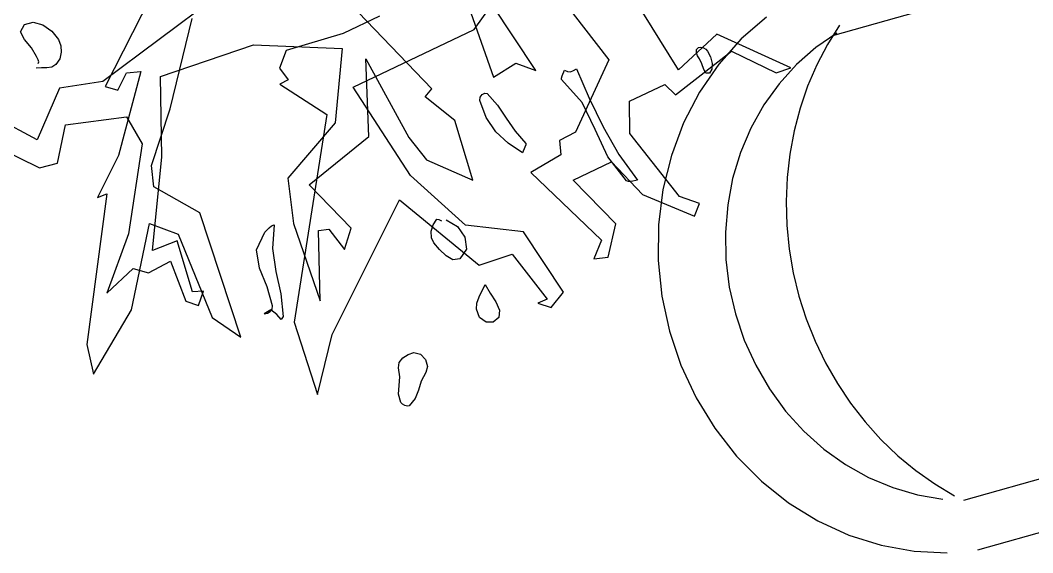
# Model space of a CAD drawing. Extents: x -81148 to 10972, y -53931 to 52487.
# Drawn here: x -28422 to -27385, y -24516 to -23971 of the extents above; entities that cross this region are included whole.
import ezdxf

# ---------------------------------------------------------------- set-up
doc = ezdxf.new("R2010")
doc.units = 0
doc.layers.get('0').update_dxf_attribs({"linetype": 'CONTINUOUS'})

msp = doc.modelspace()

# ---------------------------------------------------------------- linework, layer by layer
for p, q in [((-27747.7, -24021.9), (-27858.6, -23843.9)), ((-27320.8, -23911.1), (-27589.9, -23986.9)), ((-27891.2, -23918.5), (-27819.2, -24011.6)), ((-28216.4, -23943.5), (-28337.5, -24033.7)), ((-28286.3, -23943), (-28334.9, -24038.8)), ((-28000.5, -24041.3), (-28084.2, -23954.1)), ((-27957, -23980.5), (-27937.9, -23953.8)), ((-27893.9, -24022.5), (-27939, -23954.4)), ((-27962.5, -23957.7), (-27937.2, -24029.4)), ((-28421.9, -23982.9), (-28417.8, -23975.5)), ((-28417.8, -23975.5), (-28408.8, -23972.9)), ((-28408.8, -23972.9), (-28398.8, -23975.8)), ((-28398.8, -23975.8), (-28389.6, -23982.3)), ((-28268.3, -24061.5), (-28245.8, -23969.1)), ((-28054, -23966.9), (-28091.2, -23984.6)), ((-27657.7, -23967.7), (-27683.6, -23990.1)), ((-27582.8, -23976), (-27595.2, -23995.8)), ((-28417.8, -23990.8), (-28421.9, -23982.9)), ((-28389.6, -23982.3), (-28382.8, -23990.8)), ((-28091.2, -23984.6), (-28149.7, -24002.1)), ((-28080.9, -24039.6), (-27957, -23980.5)), ((-27708.5, -23985.1), (-27747.7, -24021.9)), ((-27632.7, -24019.7), (-27708.5, -23985.1)), ((-27585.6, -23984.3), (-27607.2, -23999)), ((-28410.5, -23999.2), (-28417.8, -23990.8)), ((-28382.8, -23990.8), (-28380.5, -23997.1)), ((-28380.5, -23997.1), (-28380.1, -24003.8)), ((-28278.3, -24028.5), (-28183.2, -23996.1)), ((-28183.2, -23996.1), (-28092.2, -24000)), ((-27683.6, -23990.1), (-27706.6, -24015.9)), ((-27595.2, -23995.8), (-27606.1, -24016.7)), ((-28405.2, -24008.1), (-28410.5, -23999.2)), ((-28403.5, -24011.6), (-28405.2, -24008.1)), ((-28380.1, -24003.8), (-28381.6, -24010.4)), ((-28149.7, -24002.1), (-28156.6, -24020.2)), ((-28092.2, -24000), (-28099.3, -24076.1)), ((-27750.9, -24047.5), (-27693.5, -24002.7)), ((-27729.5, -24004), (-27729.3, -24001)), ((-27728.2, -24007.3), (-27729.5, -24004)), ((-27729.3, -24001), (-27727.2, -23998.9)), ((-27726.2, -24010.4), (-27728.2, -24007.3)), ((-27727.2, -23998.9), (-27725, -23998.6)), ((-27725, -23998.6), (-27722.3, -23999.3)), ((-27722.3, -23999.3), (-27719.8, -24000.6)), ((-27719.8, -24000.6), (-27718, -24002.5)), ((-27718, -24002.5), (-27714.9, -24008.6)), ((-27693.5, -24002.7), (-27647.9, -24024.9)), ((-27607.2, -23999), (-27627, -24016.3)), ((-28403.7, -24015.4), (-28403.1, -24013.5)), ((-28403.1, -24013.5), (-28403.5, -24011.6)), ((-28385.4, -24016.2), (-28389.6, -24018.9)), ((-28381.6, -24010.4), (-28385.4, -24016.2)), ((-28065, -24090), (-28068, -24010.5)), ((-28068, -24010.5), (-28024, -24090.9)), ((-27937.2, -24029.4), (-27914.3, -24014.8)), ((-27914.3, -24014.8), (-27893.9, -24022.5)), ((-27819.2, -24011.6), (-27853.2, -24085.5)), ((-27706.6, -24015.9), (-27726.4, -24044.7)), ((-27723.7, -24015.6), (-27726.2, -24010.4)), ((-27721.8, -24021.3), (-27723.7, -24015.6)), ((-27714.9, -24008.6), (-27713.3, -24015.2)), ((-27713.3, -24015.2), (-27713.5, -24021.1)), ((-27627, -24016.3), (-27644.8, -24036)), ((-27606.1, -24016.7), (-27615.5, -24038.4)), ((-28400.3, -24019.6), (-28405.7, -24020.2)), ((-28394.8, -24019.6), (-28400.3, -24019.6)), ((-28389.6, -24018.9), (-28394.8, -24019.6)), ((-28322.2, -24042.5), (-28313, -24024.8)), ((-28298.4, -24023.3), (-28321.2, -24109.5)), ((-28313, -24024.8), (-28298.4, -24023.3)), ((-28277, -24110.9), (-28278.3, -24028.5)), ((-28156.6, -24020.2), (-28147.5, -24032.1)), ((-27867.7, -24030.2), (-27866.9, -24027.8)), ((-27866.9, -24027.8), (-27864.6, -24022)), ((-27864.6, -24022), (-27861.3, -24023.6)), ((-27861.3, -24023.6), (-27858.3, -24023.7)), ((-27858.3, -24023.7), (-27855.3, -24022.6)), ((-27855.3, -24022.6), (-27852.4, -24020.8)), ((-27852.4, -24020.8), (-27839.1, -24050.7)), ((-27719.6, -24025.2), (-27721.8, -24021.3)), ((-27716, -24025), (-27719.6, -24025.2)), ((-27713.5, -24021.1), (-27716, -24025)), ((-27647.9, -24024.9), (-27632.7, -24019.7)), ((-28337.5, -24033.7), (-28381.7, -24040.5)), ((-28334.9, -24038.8), (-28322.2, -24042.5)), ((-28147.5, -24032.1), (-28156, -24036.3)), ((-28156, -24036.3), (-28108, -24067.4)), ((-27867.7, -24031.5), (-27867.7, -24030.2)), ((-27846.5, -24055.2), (-27867.7, -24031.5)), ((-27798.1, -24053.9), (-27761.7, -24036.9)), ((-27761.7, -24036.9), (-27750.9, -24047.5)), ((-27644.8, -24036), (-27660.4, -24057.7)), ((-27615.5, -24038.4), (-27623.2, -24061)), ((-28381.7, -24040.5), (-28404.6, -24093.4)), ((-28022.4, -24129.9), (-28080.9, -24039.6)), ((-28007.1, -24049.5), (-28000.5, -24041.3)), ((-27976.8, -24073.6), (-28007.1, -24049.5)), ((-27951.3, -24053.3), (-27951, -24049.7)), ((-27951, -24049.7), (-27948.8, -24047)), ((-27948.8, -24047), (-27946, -24045.7)), ((-27946, -24045.7), (-27943.8, -24046.1)), ((-27943.8, -24046.1), (-27933.3, -24057.9)), ((-27726.4, -24044.7), (-27742.6, -24076)), ((-28404.6, -24093.4), (-28467, -24060)), ((-27944.7, -24070.7), (-27951.3, -24053.3)), ((-27933.3, -24057.9), (-27924.2, -24071.1)), ((-27833, -24082.8), (-27846.5, -24055.2)), ((-27839.1, -24050.7), (-27824.9, -24080)), ((-27797.6, -24086.8), (-27798.1, -24053.9)), ((-27660.4, -24057.7), (-27673.7, -24081.3)), ((-28375.8, -24078.2), (-28313.3, -24069.8)), ((-28313.3, -24069.8), (-28297.1, -24097.4)), ((-28287.6, -24119.7), (-28268.3, -24061.5)), ((-28108, -24067.4), (-28141.4, -24279.9)), ((-27623.2, -24061), (-27629.4, -24084.2)), ((-28383.7, -24117.3), (-28375.8, -24078.2)), ((-28099.3, -24076.1), (-28147.8, -24132.5)), ((-27958.4, -24134.5), (-27976.8, -24073.6)), ((-27934.9, -24085.1), (-27944.7, -24070.7)), ((-27924.2, -24071.1), (-27915, -24084.5)), ((-27824.9, -24080), (-27808.8, -24108.3)), ((-27742.6, -24076), (-27755.1, -24109.3)), ((-28475, -24086.4), (-28402.4, -24122)), ((-28126, -24139.5), (-28065, -24090)), ((-28024, -24090.9), (-28005.9, -24113.9)), ((-27922.4, -24096.9), (-27934.9, -24085.1)), ((-27915, -24084.5), (-27904.3, -24097.1)), ((-27853.2, -24085.5), (-27869.5, -24093.9)), ((-27820.3, -24110.7), (-27833, -24082.8)), ((-27746.6, -24151.5), (-27797.6, -24086.8)), ((-27673.7, -24081.3), (-27684.3, -24106.4)), ((-27629.4, -24084.2), (-27633.8, -24107.9)), ((-28297.1, -24097.4), (-28311.2, -24189.6)), ((-27907.4, -24106.7), (-27922.4, -24096.9)), ((-27905, -24101), (-27907.4, -24106.7)), ((-27904.2, -24098.5), (-27905, -24101)), ((-27904.3, -24097.1), (-27904.2, -24098.5)), ((-27869.5, -24093.9), (-27868.3, -24108.6)), ((-28321.2, -24109.5), (-28342.7, -24152.5)), ((-28286.6, -24206.6), (-28277, -24110.9)), ((-27868.3, -24108.6), (-27899, -24126.9)), ((-27801.1, -24135.3), (-27820.3, -24110.7)), ((-27808.8, -24108.3), (-27789.6, -24134.8)), ((-27755.1, -24109.3), (-27763.7, -24144.3)), ((-27684.3, -24106.4), (-27692.3, -24132.8)), ((-27633.8, -24107.9), (-27636.5, -24132)), ((-28402.4, -24122), (-28383.7, -24117.3)), ((-28285.1, -24141.4), (-28287.6, -24119.7)), ((-28005.9, -24113.9), (-27958.4, -24134.5)), ((-27855.8, -24134.8), (-27816.5, -24115.9)), ((-27816.5, -24115.9), (-27784.8, -24149.4)), ((-28147.8, -24132.5), (-28142.2, -24179)), ((-27965.9, -24180.8), (-28022.4, -24129.9)), ((-27899, -24126.9), (-27826.7, -24196.1)), ((-27692.3, -24132.8), (-27697.4, -24160)), ((-27636.5, -24132), (-27637.5, -24156.4)), ((-28237.9, -24168.1), (-28285.1, -24141.4)), ((-28082.9, -24183.7), (-28126, -24139.5)), ((-27812.1, -24179.3), (-27855.8, -24134.8)), ((-27799, -24136.1), (-27801.1, -24135.3)), ((-27796.1, -24135.9), (-27799, -24136.1)), ((-27789.6, -24134.8), (-27796.1, -24135.9)), ((-28333.3, -24148.5), (-28353.9, -24302.7)), ((-28342.7, -24152.5), (-28333.3, -24148.5)), ((-27784.8, -24149.4), (-27731.5, -24171.4)), ((-27763.7, -24144.3), (-27768.3, -24180.3)), ((-27726.3, -24158.6), (-27746.6, -24151.5)), ((-28102.6, -24292.5), (-28033.4, -24154.7)), ((-28033.4, -24154.7), (-27952, -24221.6)), ((-27731.5, -24171.4), (-27726.3, -24158.6)), ((-27697.4, -24160), (-27699.7, -24187.9)), ((-27637.5, -24156.4), (-27636.8, -24180.8)), ((-28196, -24295.2), (-28237.9, -24168.1)), ((-28308, -24267.4), (-28289.7, -24178.9)), ((-28289.7, -24178.9), (-28260.3, -24189.8)), ((-28171.5, -24187.8), (-28167.2, -24183.3)), ((-28167.2, -24183.3), (-28164.8, -24181.5)), ((-28164.8, -24181.5), (-28161.8, -24180.2)), ((-28161.8, -24180.2), (-28163.6, -24204.5)), ((-28142.2, -24179), (-28114.8, -24258.2)), ((-28089.9, -24205.6), (-28082.9, -24183.7)), ((-28001.2, -24187), (-27999.2, -24180.3)), ((-27999.2, -24180.3), (-27995.3, -24174.7)), ((-27995.3, -24174.7), (-27993.4, -24175)), ((-27993.4, -24175), (-27990.6, -24176.3)), ((-27985.8, -24175.2), (-27974.2, -24182)), ((-27974.2, -24182), (-27966.5, -24193)), ((-27906.4, -24187.4), (-27965.9, -24180.8)), ((-27819.8, -24213.3), (-27812.1, -24179.3)), ((-27768.3, -24180.3), (-27768.7, -24216.8)), ((-27636.8, -24180.8), (-27634.4, -24205.2)), ((-28311.2, -24189.6), (-28333.3, -24250.4)), ((-28260.3, -24189.8), (-28225.3, -24275.3)), ((-28180.1, -24205.9), (-28171.5, -24187.8)), ((-28116.4, -24186.1), (-28105.9, -24184.9)), ((-28114.8, -24258.2), (-28116.4, -24186.1)), ((-28105.9, -24184.9), (-28089.9, -24205.6)), ((-28000.9, -24193.6), (-28001.2, -24187)), ((-27998.3, -24198.8), (-28000.9, -24193.6)), ((-27966.5, -24193), (-27964.9, -24205.1)), ((-27865.4, -24249.1), (-27906.4, -24187.4)), ((-27699.7, -24187.9), (-27699.2, -24216)), ((-28261.1, -24196.6), (-28286.6, -24206.6)), ((-28245.4, -24249), (-28261.1, -24196.6)), ((-28163.6, -24204.5), (-28160.1, -24228)), ((-27992.4, -24205.5), (-27998.3, -24198.8)), ((-27964.9, -24205.1), (-27971.8, -24215.1)), ((-27826.7, -24196.1), (-27834.5, -24215.1)), ((-27634.4, -24205.2), (-27630.2, -24229.4)), ((-28177, -24224.7), (-28180.1, -24205.9)), ((-27985.9, -24212.2), (-27992.4, -24205.5)), ((-27978.9, -24216.3), (-27985.9, -24212.2)), ((-27971.8, -24215.1), (-27978.9, -24216.3)), ((-27952, -24221.6), (-27918.2, -24210.4)), ((-27918.2, -24210.4), (-27882.3, -24256.5)), ((-27834.5, -24215.1), (-27819.8, -24213.3)), ((-28333.3, -24250.4), (-28306.5, -24225.1)), ((-28306.5, -24225.1), (-28290.5, -24229.4)), ((-28290.5, -24229.4), (-28268.2, -24217.5)), ((-28268.2, -24217.5), (-28252.3, -24258.6)), ((-28169.2, -24243.9), (-28177, -24224.7)), ((-27768.7, -24216.8), (-27764.9, -24253.3)), ((-27699.2, -24216), (-27695.7, -24244)), ((-28160.1, -24228), (-28155.2, -24251.1)), ((-27630.2, -24229.4), (-27624.4, -24253.3)), ((-28163.6, -24263.2), (-28169.2, -24243.9)), ((-27951.8, -24254.2), (-27945.8, -24241.4)), ((-27945.8, -24241.4), (-27940.8, -24250.4)), ((-27695.7, -24244), (-27689.4, -24271.6)), ((-28234.3, -24248.1), (-28245.4, -24249)), ((-28239.5, -24262.9), (-28234.3, -24248.1)), ((-28155.2, -24251.1), (-28152.8, -24274.3)), ((-27954.2, -24260.5), (-27951.8, -24254.2)), ((-27940.8, -24250.4), (-27934.9, -24259.2)), ((-27882.3, -24256.5), (-27891.7, -24260.5)), ((-27878.1, -24264.8), (-27865.4, -24249.1)), ((-27764.9, -24253.3), (-27757.1, -24289.3)), ((-27624.4, -24253.3), (-27616.9, -24276.7)), ((-28346.8, -24333.1), (-28308, -24267.4)), ((-28252.3, -24258.6), (-28239.5, -24262.9)), ((-28165.2, -24267.5), (-28172.1, -24271.6)), ((-28165.9, -24269.1), (-28164, -24266.7)), ((-28159.1, -24272.1), (-28165.2, -24267.5)), ((-28164, -24266.7), (-28163.6, -24263.2)), ((-27954.8, -24266.8), (-27954.2, -24260.5)), ((-27951.6, -24275.1), (-27954.8, -24266.8)), ((-27934.9, -24259.2), (-27931, -24267.6)), ((-27931, -24267.6), (-27931.7, -24275.2)), ((-27891.7, -24260.5), (-27878.1, -24264.8)), ((-28225.3, -24275.3), (-28196, -24295.2)), ((-28172.1, -24271.6), (-28168.8, -24270.6)), ((-28168.8, -24270.6), (-28165.9, -24269.1)), ((-28154.6, -24277.1), (-28159.1, -24272.1)), ((-28152.8, -24274.3), (-28154.6, -24277.1)), ((-27944.9, -24279.8), (-27951.6, -24275.1)), ((-27931.7, -24275.2), (-27937.5, -24280.1)), ((-27689.4, -24271.6), (-27680.4, -24298.4)), ((-27616.9, -24276.7), (-27607.8, -24299.5)), ((-28141.4, -24279.9), (-28117.4, -24353.9)), ((-27937.5, -24280.1), (-27944.9, -24279.8)), ((-28117.4, -24353.9), (-28102.6, -24292.5)), ((-27757.1, -24289.3), (-27745.3, -24324.1)), ((-27680.4, -24298.4), (-27668.7, -24324.1)), ((-28353.9, -24302.7), (-28346.8, -24333.1)), ((-27607.8, -24299.5), (-27597.2, -24321.6)), ((-28034, -24321.3), (-28030.1, -24316.6)), ((-28030.1, -24316.6), (-28024.5, -24313)), ((-28024.5, -24313), (-28018.7, -24311.1)), ((-28018.7, -24311.1), (-28011.9, -24312.7)), ((-28011.9, -24312.7), (-28007, -24318.3)), ((-28007, -24318.3), (-28005, -24325.4)), ((-28034.5, -24326.7), (-28034, -24321.3)), ((-28033.3, -24335.9), (-28034.5, -24326.7)), ((-28005, -24325.4), (-28006.6, -24331.5)), ((-27745.3, -24324.1), (-27729.8, -24357.4)), ((-27668.7, -24324.1), (-27654.5, -24348.3)), ((-27597.2, -24321.6), (-27585, -24342.8)), ((-28034, -24344.9), (-28033.3, -24335.9)), ((-28011.4, -24340.2), (-28014.2, -24349.4)), ((-28006.6, -24331.5), (-28011.4, -24340.2)), ((-28034.4, -24353.7), (-28034, -24344.9)), ((-28014.2, -24349.4), (-28017.5, -24358.2)), ((-27654.5, -24348.3), (-27638, -24370.9)), ((-27585, -24342.8), (-27571.5, -24363)), ((-28032.3, -24362.3), (-28034.4, -24353.7)), ((-28017.5, -24358.2), (-28023.6, -24365.5)), ((-27729.8, -24357.4), (-27710.6, -24388.5)), ((-28030.6, -24363.9), (-28032.3, -24362.3)), ((-28028.1, -24365.2), (-28030.6, -24363.9)), ((-28025.4, -24365.8), (-28028.1, -24365.2)), ((-28023.6, -24365.5), (-28025.4, -24365.8)), ((-27638, -24370.9), (-27619.4, -24391.5)), ((-27571.5, -24363), (-27556.6, -24382.1)), ((-27710.6, -24388.5), (-27688.2, -24417.1)), ((-27619.4, -24391.5), (-27598.8, -24409.8)), ((-27556.6, -24382.1), (-27540.4, -24400.1)), ((-27186.9, -24386.7), (-27455.9, -24462.5)), ((-27540.4, -24400.1), (-27523.1, -24416.7)), ((-27598.8, -24409.8), (-27576.7, -24425.7)), ((-27688.2, -24417.1), (-27662.9, -24442.7)), ((-27523.1, -24416.7), (-27504.7, -24431.8)), ((-27576.7, -24425.7), (-27553.1, -24438.9)), ((-27504.7, -24431.8), (-27485.3, -24445.5)), ((-27662.9, -24442.7), (-27635, -24464.9)), ((-27553.1, -24438.9), (-27528.4, -24449.3)), ((-27166.7, -24436), (-27441.6, -24513.4)), ((-27528.4, -24449.3), (-27503, -24456.7)), ((-27485.3, -24445.5), (-27465.1, -24457.6)), ((-27503, -24456.7), (-27477, -24461.2)), ((-27635, -24464.9), (-27605, -24483.4)), ((-27605, -24483.4), (-27573.2, -24498)), ((-27573.2, -24498), (-27540.2, -24508.3)), ((-27540.2, -24508.3), (-27506.5, -24514.3)), ((-27506.5, -24514.3), (-27472.5, -24515.9))]:
    msp.add_line(p, q)

doc.saveas('drawing.dxf')
